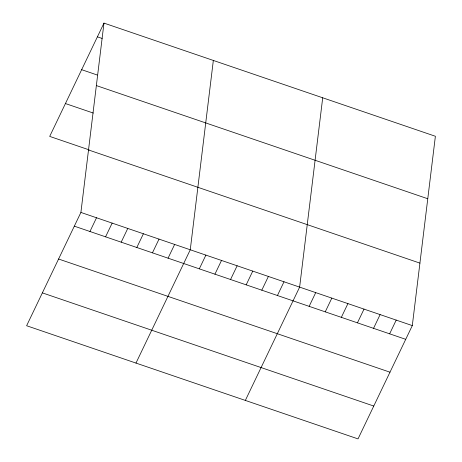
<?xml version="1.0" encoding="UTF-8"?>
<svg xmlns="http://www.w3.org/2000/svg" width="462" height="462" viewBox="0 0 462 462"><rect width="100%" height="100%" fill="white"/><g stroke="black" fill="none" stroke-linecap="round" stroke-linejoin="round"><path stroke-width="0.69" d="M80.902 212.433L103.979 23.1L435.383 136.267L412.306 325.594L358.021 438.9L26.617 325.733L80.902 212.433L412.306 325.594M213.34 60.447L190.263 249.775L135.978 363.08M322.707 97.788L299.63 287.121L245.345 400.421M103.979 23.1L49.694 136.405L89.091 149.855M89.946 231.497L96.523 217.764M105.573 236.833L112.15 223.1M121.194 242.163L127.772 228.436M136.816 247.499L143.393 233.772M152.443 252.835L159.02 239.108M168.064 258.171L174.642 244.438M199.313 268.838L205.89 255.111M214.934 274.174L221.512 260.447M230.555 279.51L237.139 265.783M246.182 284.846L252.76 271.113M261.804 290.182L268.382 276.449M277.431 295.513L284.009 281.785M309.147 306.346L315.725 292.619M325.248 311.844L331.826 298.111M341.343 317.342L347.921 303.609M357.438 322.834L364.016 309.107M373.539 328.332L380.116 314.605M389.633 333.83L396.211 320.097M97.401 36.833L102.154 38.456M81.659 69.687L97.28 75.023M96.362 85.58L427.772 198.747M65.437 103.546L93.284 113.057M88.519 149.954L419.923 263.115M74.324 226.161L405.728 339.327M58.582 259.02L389.986 372.187M42.36 292.873L373.764 406.04"/></g></svg>
